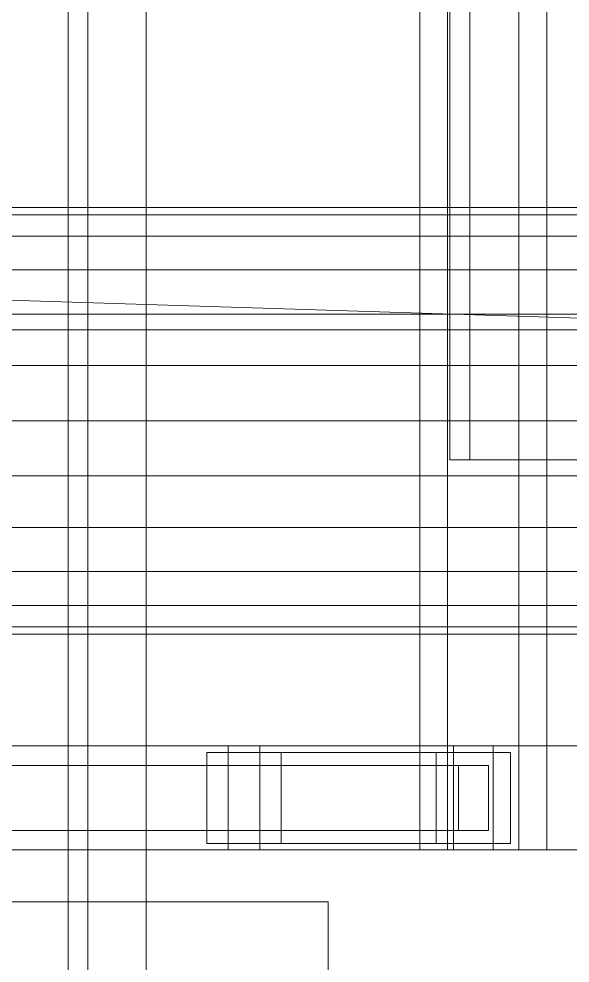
# Model space of a CAD drawing. Header units: millimetres. Extents: x -1970 to 59977, y -65068 to 6837.
# Drawn here: x 10575.5 to 10787.6, y -18493.5 to -18130.5 of the extents above; entities that cross this region are included whole.
import ezdxf

# ---------------------------------------------------------------- set-up
doc = ezdxf.new("R2010")
doc.units = ezdxf.units.MM
doc.layers.add('superior_C01', color=7, linetype='Continuous', lineweight=0)
doc.layers.add('superior_mezcladora', color=7, linetype='Continuous', lineweight=0)

msp = doc.modelspace()

# ---------------------------------------------------------------- linework, layer by layer
at = {"layer": 'superior_C01'}
for p, q in [((10729.804, -17550), (10729.804, -18450)), ((10740.457, -18450), (10740.457, -17550)), ((10767.906, -18450), (10767.906, -17550)), ((10778.559, -17550), (10778.559, -18450)), ((10741.323, -17700), (10741.323, -18300)), ((10748.932, -18300), (10748.932, -17700)), ((10933.298, -18250), (10240.252, -18228.298)), ((10242.069, -18228.298), (10935.115, -18250)), ((11044.69, -18250), (2005.168, -18250)), ((2006.698, -18250), (11046.22, -18250)), ((10741.323, -18300), (11274.752, -18300)), ((10741.323, -18300), (10748.932, -18300)), ((11282.361, -18300), (10748.932, -18300)), ((10656.02, -18410), (10332.152, -18410)), ((10344.327, -18410), (10668.195, -18410)), ((10742.767, -18410), (10418.899, -18410)), ((10434.118, -18410), (10757.986, -18410)), ((10656.02, -18410), (10656.02, -18450)), ((10668.195, -18410), (10656.02, -18410)), ((11165.635, -18410), (10656.02, -18410)), ((10668.195, -18450), (10668.195, -18410)), ((10668.195, -18410), (11177.81, -18410)), ((10742.767, -18410), (10742.767, -18450)), ((10757.986, -18410), (10742.767, -18410)), ((11252.382, -18410), (10742.767, -18410)), ((10757.986, -18450), (10757.986, -18410)), ((10757.986, -18410), (11267.601, -18410)), ((10676.396, -18412.5), (10647.819, -18412.5)), ((10647.819, -18412.5), (10647.819, -18447.5)), ((10736.088, -18412.5), (10647.819, -18412.5)), ((10676.396, -18447.5), (10676.396, -18412.5)), ((10676.396, -18412.5), (10764.665, -18412.5)), ((10736.088, -18447.5), (10736.088, -18412.5)), ((10736.088, -18412.5), (10764.665, -18412.5)), ((10764.665, -18412.5), (10764.665, -18447.5)), ((10332.441, -18417.5), (10744.578, -18417.5)), ((10756.175, -18417.5), (10344.038, -18417.5)), ((10744.578, -18442.5), (10744.578, -18417.5)), ((10744.578, -18417.5), (10756.175, -18417.5)), ((10756.175, -18417.5), (10756.175, -18442.5)), ((10332.441, -18442.5), (10744.578, -18442.5)), ((10344.038, -18442.5), (10756.175, -18442.5)), ((10756.175, -18442.5), (10744.578, -18442.5)), ((10647.819, -18447.5), (10676.396, -18447.5)), ((10736.088, -18447.5), (10647.819, -18447.5)), ((10764.665, -18447.5), (10676.396, -18447.5)), ((10764.665, -18447.5), (10736.088, -18447.5)), ((10332.152, -18450), (10656.02, -18450)), ((10344.327, -18450), (10668.195, -18450)), ((10418.899, -18450), (10742.767, -18450)), ((10434.118, -18450), (10757.986, -18450)), ((10656.02, -18450), (10668.195, -18450)), ((10656.02, -18450), (11165.635, -18450)), ((10668.195, -18450), (11177.81, -18450)), ((10729.804, -18450), (10767.906, -18450)), ((10729.804, -18450), (10740.457, -18450)), ((10778.559, -18450), (10740.457, -18450)), ((10742.767, -18450), (10757.986, -18450)), ((10742.767, -18450), (11252.382, -18450)), ((10757.986, -18450), (11267.601, -18450)), ((10778.559, -18450), (10767.906, -18450))]:
    msp.add_line(p, q, dxfattribs=at)
at = {"layer": 'superior_mezcladora'}
for p, q in [((10602.029, -18750), (10602.029, -17250)), ((10594.529, -17350), (10594.529, -18650)), ((10594.529, -17375), (10594.529, -18625)), ((10624.529, -17400), (10624.529, -18600)), ((16929.529, -18203), (10409.529, -18203)), ((10409.529, -18205.794), (16929.529, -18205.794)), ((10409.529, -18213.986), (16929.529, -18213.986)), ((10409.529, -18227.017), (16929.529, -18227.017)), ((10409.529, -18244), (16929.529, -18244)), ((10409.529, -18263.777), (16929.529, -18263.777)), ((10409.529, -18285), (16929.529, -18285)), ((10409.529, -18306.223), (16929.529, -18306.223)), ((10409.529, -18326), (16929.529, -18326)), ((10409.529, -18342.983), (16929.529, -18342.983)), ((10409.529, -18356.014), (16929.529, -18356.014)), ((10409.529, -18364.206), (16929.529, -18364.206)), ((10409.529, -18367), (16929.529, -18367)), ((10494.529, -18470), (10694.529, -18470)), ((10694.529, -18470), (10694.529, -18630))]:
    msp.add_line(p, q, dxfattribs=at)

doc.saveas('drawing.dxf')
